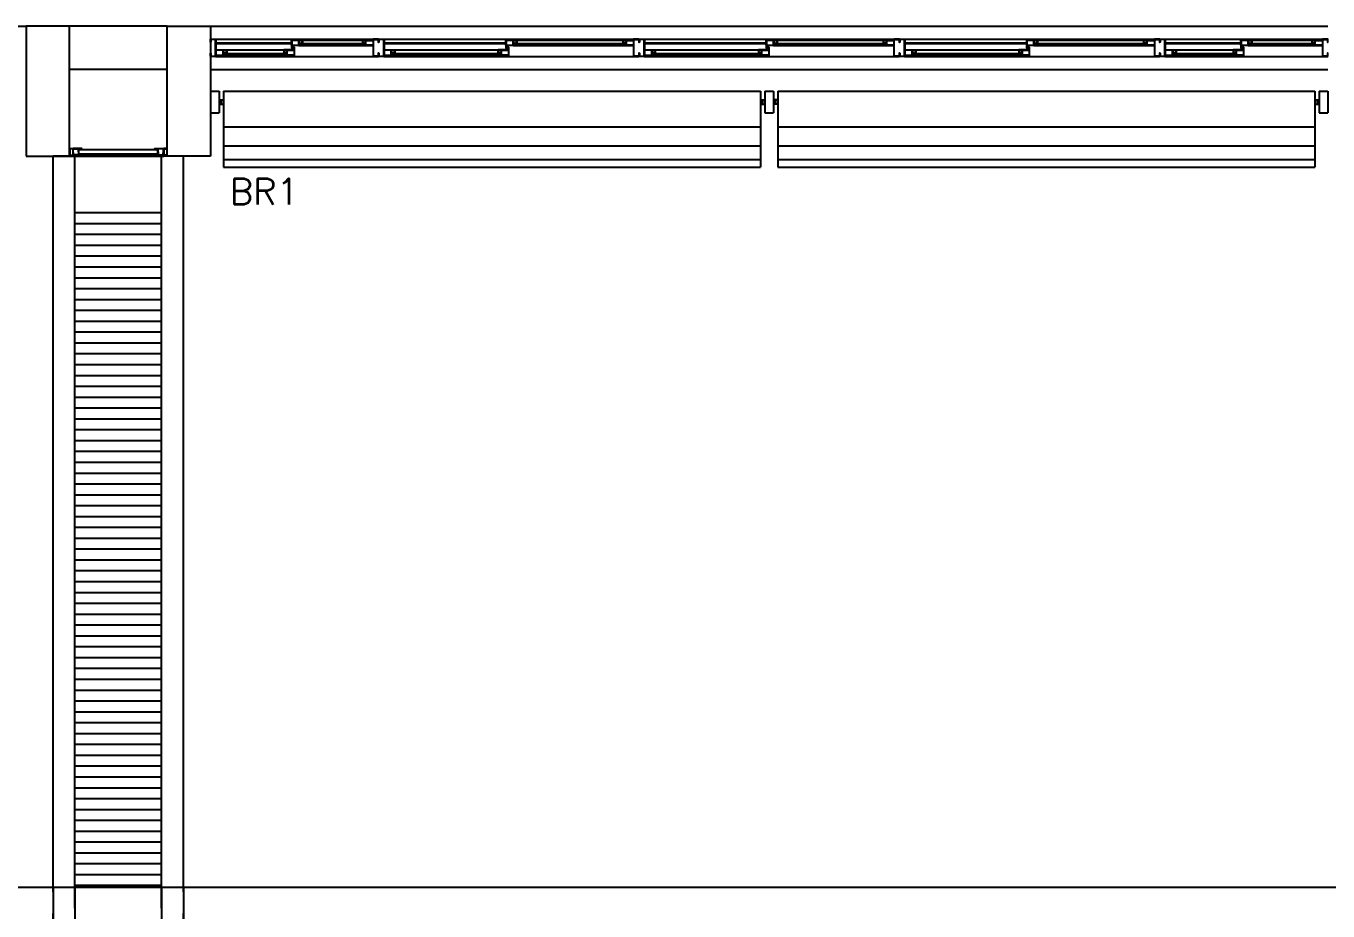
# Model space of a CAD drawing. Header units: millimetres. Extents: x 2686 to 2939, y 1294 to 1441.
# Drawn here: x 2700.27 to 2706.27, y 1418.45 to 1422.52 of the extents above; entities that cross this region are included whole.
import ezdxf

# ---------------------------------------------------------------- set-up
doc = ezdxf.new("R2010")
doc.units = ezdxf.units.MM
doc.linetypes.add('DASHED2', pattern=[0.375, 0.25, -0.125])
doc.linetypes.add('HIDDEN', pattern=[0.375, 0.25, -0.125])
for name, color, linetype in [('AR-ALV', 2, 'Continuous'), ('AR-BRISES', 1, 'Continuous'), ('AR-CALÇADA', 1, 'Continuous'), ('AR-ESQ', 1, 'Continuous'), ('AR-ESTC', 3, 'Continuous'), ('AR-ESTC-V3', 3, 'Continuous'), ('AR-PEITORIL', 1, 'Continuous'), ('AR-PISO', 1, 'Continuous'), ('AR-PROJ', 1, 'HIDDEN'), ('BR-LINHAS', 1, 'Continuous'), ('BR-MONTANTE', 242, 'Continuous'), ('BR-PAINEL', 1, 'Continuous'), ('BR-SUPORTE', 1, 'Continuous'), ('BR-TEXTO', 2, 'Continuous'), ('DET-PROJ', 1, 'DASHED2'), ('DT-ESQ-BAGUETE-C', 1, 'Continuous'), ('DT-ESQ-BAGUETE-V', 1, 'Continuous'), ('DT-ESQ-CHAPA DOBRADA-V', 1, 'Continuous'), ('DT-ESQ-PERFIL CADEIRA-C', 2, 'Continuous'), ('DT-ESQ-PERFIL CADEIRA-V', 2, 'Continuous'), ('DT-ESQ-PERFIL U SIMPLES-C', 2, 'Continuous'), ('DT-ESQ-PERFIL U-C', 2, 'Continuous'), ('DT-ESQ-PERFIL U-V', 1, 'Continuous'), ('DT-ESQ-VENEZIANA-C', 1, 'Continuous'), ('DT-ESQ-VENEZIANA-V', 1, 'Continuous'), ('DT-ESQ-VIDRO-C', 2, 'Continuous'), ('DT-TXTMOD', 1, 'Continuous')]:
    doc.layers.add(name, color=color, linetype=linetype)
doc.styles.add('S10', font='simplex.shx', dxfattribs={"height": 0.1})
doc.styles.add('S12', font='simplex.shx', dxfattribs={"width": 1.1, "height": 0.12})

# ---------------------------------------------------------------- blocks, each defined once
blk = doc.blocks.new('EF40-P')
at = {"layer": 'DT-ESQ-BAGUETE-C', "ltscale": 0.1}
for points in [[(0.0735, -0.125), (0.06, -0.125), (0.06, -0.1235), (0.073, -0.1235, 0.414214), (0.0735, -0.123), (0.0735, -0.112, 0.414214), (0.073, -0.1115), (0.06, -0.1115), (0.06, -0.11), (0.0735, -0.11, -0.414214), (0.075, -0.1115), (0.075, -0.1235, -0.414214)], [(0.339, -0.125), (0.3525, -0.125), (0.3525, -0.1235), (0.3395, -0.1235, -0.414214), (0.339, -0.123), (0.339, -0.112, -0.414214), (0.3395, -0.1115), (0.3525, -0.1115), (0.3525, -0.11), (0.339, -0.11, 0.414214), (0.3375, -0.1115), (0.3375, -0.1235, 0.414214)], [(0.4225, -0.08), (0.409, -0.08), (0.409, -0.0785), (0.422, -0.0785, 0.414214), (0.4225, -0.078), (0.4225, -0.067, 0.414214), (0.422, -0.0665), (0.409, -0.0665), (0.409, -0.065), (0.4225, -0.065, -0.414214), (0.424, -0.0665), (0.424, -0.0785, -0.414214)], [(0.7015, -0.08), (0.715, -0.08), (0.715, -0.0785), (0.702, -0.0785, -0.414214), (0.7015, -0.078), (0.7015, -0.067, -0.414214), (0.702, -0.0665), (0.715, -0.0665), (0.715, -0.065), (0.7015, -0.065, 0.414214), (0.7, -0.0665), (0.7, -0.0785, 0.414214)], [(0.8485, -0.125), (0.835, -0.125), (0.835, -0.1235), (0.848, -0.1235, 0.414214), (0.8485, -0.123), (0.8485, -0.112, 0.414214), (0.848, -0.1115), (0.835, -0.1115), (0.835, -0.11), (0.8485, -0.11, -0.414214), (0.85, -0.1115), (0.85, -0.1235, -0.414214)], [(1.3265, -0.125), (1.34, -0.125), (1.34, -0.1235), (1.327, -0.1235, -0.414214), (1.3265, -0.123), (1.3265, -0.112, -0.414214), (1.327, -0.1115), (1.34, -0.1115), (1.34, -0.11), (1.3265, -0.11, 0.414214), (1.325, -0.1115), (1.325, -0.1235, 0.414214)], [(1.41, -0.08), (1.3965, -0.08), (1.3965, -0.0785), (1.4095, -0.0785, 0.414214), (1.41, -0.078), (1.41, -0.067, 0.414214), (1.4095, -0.0665), (1.3965, -0.0665), (1.3965, -0.065), (1.41, -0.065, -0.414214), (1.4115, -0.0665), (1.4115, -0.0785, -0.414214)], [(1.9015, -0.08), (1.915, -0.08), (1.915, -0.0785), (1.902, -0.0785, -0.414214), (1.9015, -0.078), (1.9015, -0.067, -0.414214), (1.902, -0.0665), (1.915, -0.0665), (1.915, -0.065), (1.9015, -0.065, 0.414214), (1.9, -0.0665), (1.9, -0.0785, 0.414214)], [(2.0485, -0.125), (2.035, -0.125), (2.035, -0.1235), (2.048, -0.1235, 0.414214), (2.0485, -0.123), (2.0485, -0.112, 0.414214), (2.048, -0.1115), (2.035, -0.1115), (2.035, -0.11), (2.0485, -0.11, -0.414214), (2.05, -0.1115), (2.05, -0.1235, -0.414214)], [(2.5265, -0.125), (2.54, -0.125), (2.54, -0.1235), (2.527, -0.1235, -0.414214), (2.5265, -0.123), (2.5265, -0.112, -0.414214), (2.527, -0.1115), (2.54, -0.1115), (2.54, -0.11), (2.5265, -0.11, 0.414214), (2.525, -0.1115), (2.525, -0.1235, 0.414214)], [(2.61, -0.08), (2.5965, -0.08), (2.5965, -0.0785), (2.6095, -0.0785, 0.414214), (2.61, -0.078), (2.61, -0.067, 0.414214), (2.6095, -0.0665), (2.5965, -0.0665), (2.5965, -0.065), (2.61, -0.065, -0.414214), (2.6115, -0.0665), (2.6115, -0.0785, -0.414214)], [(3.1015, -0.08), (3.115, -0.08), (3.115, -0.0785), (3.102, -0.0785, -0.414214), (3.1015, -0.078), (3.1015, -0.067, -0.414214), (3.102, -0.0665), (3.115, -0.0665), (3.115, -0.065), (3.1015, -0.065, 0.414214), (3.1, -0.0665), (3.1, -0.0785, 0.414214)], [(3.2485, -0.125), (3.235, -0.125), (3.235, -0.1235), (3.248, -0.1235, 0.414214), (3.2485, -0.123), (3.2485, -0.112, 0.414214), (3.248, -0.1115), (3.235, -0.1115), (3.235, -0.11), (3.2485, -0.11, -0.414214), (3.25, -0.1115), (3.25, -0.1235, -0.414214)], [(3.7265, -0.125), (3.74, -0.125), (3.74, -0.1235), (3.727, -0.1235, -0.414214), (3.7265, -0.123), (3.7265, -0.112, -0.414214), (3.727, -0.1115), (3.74, -0.1115), (3.74, -0.11), (3.7265, -0.11, 0.414214), (3.725, -0.1115), (3.725, -0.1235, 0.414214)], [(3.81, -0.08), (3.7965, -0.08), (3.7965, -0.0785), (3.8095, -0.0785, 0.414214), (3.81, -0.078), (3.81, -0.067, 0.414214), (3.8095, -0.0665), (3.7965, -0.0665), (3.7965, -0.065), (3.81, -0.065, -0.414214), (3.8115, -0.0665), (3.8115, -0.0785, -0.414214)], [(4.3015, -0.08), (4.315, -0.08), (4.315, -0.0785), (4.302, -0.0785, -0.414214), (4.3015, -0.078), (4.3015, -0.067, -0.414214), (4.302, -0.0665), (4.315, -0.0665), (4.315, -0.065), (4.3015, -0.065, 0.414214), (4.3, -0.0665), (4.3, -0.0785, 0.414214)], [(4.4485, -0.125), (4.435, -0.125), (4.435, -0.1235), (4.448, -0.1235, 0.414214), (4.4485, -0.123), (4.4485, -0.112, 0.414214), (4.448, -0.1115), (4.435, -0.1115), (4.435, -0.11), (4.4485, -0.11, -0.414214), (4.45, -0.1115), (4.45, -0.1235, -0.414214)], [(4.714, -0.125), (4.7275, -0.125), (4.7275, -0.1235), (4.7145, -0.1235, -0.414214), (4.714, -0.123), (4.714, -0.112, -0.414214), (4.7145, -0.1115), (4.7275, -0.1115), (4.7275, -0.11), (4.714, -0.11, 0.414214), (4.7125, -0.1115), (4.7125, -0.1235, 0.414214)], [(4.7975, -0.08), (4.784, -0.08), (4.784, -0.0785), (4.797, -0.0785, 0.414214), (4.7975, -0.078), (4.7975, -0.067, 0.414214), (4.797, -0.0665), (4.784, -0.0665), (4.784, -0.065), (4.7975, -0.065, -0.414214), (4.799, -0.0665), (4.799, -0.0785, -0.414214)], [(5.0765, -0.08), (5.09, -0.08), (5.09, -0.0785), (5.077, -0.0785, -0.414214), (5.0765, -0.078), (5.0765, -0.067, -0.414214), (5.077, -0.0665), (5.09, -0.0665), (5.09, -0.065), (5.0765, -0.065, 0.414214), (5.075, -0.0665), (5.075, -0.0785, 0.414214)]]:
    blk.add_lwpolyline(points, format="xyb", close=True, dxfattribs=at)
at = {"layer": 'DT-ESQ-BAGUETE-V', "ltscale": 0.1}
for p, q in [((0.0735, -0.11), (0.339, -0.11)), ((0.4225, -0.065), (0.7015, -0.065)), ((0.8485, -0.11), (1.3265, -0.11)), ((1.41, -0.065), (1.9015, -0.065)), ((2.0485, -0.11), (2.5265, -0.11)), ((2.61, -0.065), (3.1015, -0.065)), ((3.2485, -0.11), (3.7265, -0.11)), ((3.81, -0.065), (4.3015, -0.065)), ((4.4485, -0.11), (4.714, -0.11)), ((4.7975, -0.065), (5.0765, -0.065))]:
    blk.add_line(p, q, dxfattribs=at)
at = {"layer": 'DT-ESQ-CHAPA DOBRADA-V', "ltscale": 0.1}
for p, q in [((0.025, -0.077), (0.374, -0.077)), ((0.025, -0.08), (0.374, -0.08)), ((0.8, -0.077), (1.3615, -0.077)), ((0.8, -0.08), (1.3615, -0.08)), ((2, -0.077), (2.5615, -0.077)), ((2, -0.08), (2.5615, -0.08)), ((3.2, -0.077), (3.7615, -0.077)), ((3.2, -0.08), (3.7615, -0.08)), ((4.4, -0.077), (4.749, -0.077)), ((4.4, -0.08), (4.749, -0.08))]:
    blk.add_line(p, q, dxfattribs=at)
at = {"layer": 'DT-ESQ-PERFIL CADEIRA-C', "ltscale": 0.1}
for p, q in [((0.376, -0.0885), (0.4225, -0.0885)), ((0.75, -0.0885), (0.7015, -0.0885)), ((1.3635, -0.0885), (1.41, -0.0885)), ((1.95, -0.0885), (1.9015, -0.0885)), ((2.5635, -0.0885), (2.61, -0.0885)), ((3.15, -0.0885), (3.1015, -0.0885)), ((3.7635, -0.0885), (3.81, -0.0885)), ((4.35, -0.0885), (4.3015, -0.0885)), ((4.751, -0.0885), (4.7975, -0.0885)), ((5.125, -0.0885), (5.0765, -0.0885)), ((0.025, -0.1335), (0.0735, -0.1335)), ((0.3855, -0.1335), (0.339, -0.1335)), ((0.8, -0.1335), (0.8485, -0.1335)), ((1.373, -0.1335), (1.3265, -0.1335)), ((2, -0.1335), (2.0485, -0.1335)), ((2.573, -0.1335), (2.5265, -0.1335)), ((3.2, -0.1335), (3.2485, -0.1335)), ((3.773, -0.1335), (3.7265, -0.1335)), ((4.4, -0.1335), (4.4485, -0.1335)), ((4.7605, -0.1335), (4.714, -0.1335))]:
    blk.add_line(p, q, dxfattribs=at)
for points in [[(0.0735, -0.135), (0.025, -0.135), (0.025, -0.1335), (0.06, -0.1335, -0.198912), (0.0589, -0.1331, -0.198913), (0.0585, -0.132), (0.0585, -0.112, 0.414214), (0.058, -0.1115), (0.025, -0.1115), (0.025, -0.11), (0.0585, -0.11, -0.414214), (0.06, -0.1115), (0.06, -0.1235), (0.06, -0.125), (0.06, -0.132), (0.0735, -0.132, -1)], [(0.339, -0.132, 1), (0.339, -0.135), (0.3855, -0.135, 0.414214), (0.3875, -0.133), (0.3875, -0.112, 0.414214), (0.3855, -0.11), (0.354, -0.11, 0.414214), (0.3525, -0.1115), (0.3525, -0.132)], [(0.3525, -0.1335, 0.198913), (0.3536, -0.1331, 0.198913), (0.354, -0.132), (0.354, -0.112, -0.414214), (0.3545, -0.1115), (0.3855, -0.1115, -0.414214), (0.386, -0.112), (0.386, -0.133, -0.414214), (0.3855, -0.1335)], [(0.4225, -0.087, -1), (0.4225, -0.09), (0.376, -0.09, -0.414214), (0.374, -0.088), (0.374, -0.067, -0.414214), (0.376, -0.065), (0.4075, -0.065, -0.414214), (0.409, -0.0665), (0.409, -0.087)], [(0.409, -0.0885, -0.198913), (0.4079, -0.0881, -0.198913), (0.4075, -0.087), (0.4075, -0.067, 0.414214), (0.407, -0.0665), (0.376, -0.0665, 0.414214), (0.3755, -0.067), (0.3755, -0.088, 0.414214), (0.376, -0.0885)], [(0.7015, -0.09), (0.75, -0.09), (0.75, -0.0885), (0.715, -0.0885, 0.198912), (0.7161, -0.0881, 0.198913), (0.7165, -0.087), (0.7165, -0.067, -0.414214), (0.717, -0.0665), (0.75, -0.0665), (0.75, -0.065), (0.7165, -0.065, 0.414214), (0.715, -0.0665), (0.715, -0.0785), (0.715, -0.08), (0.715, -0.087), (0.7015, -0.087, 1)], [(0.8485, -0.135), (0.8, -0.135), (0.8, -0.1335), (0.835, -0.1335, -0.198912), (0.8339, -0.1331, -0.198913), (0.8335, -0.132), (0.8335, -0.112, 0.414214), (0.833, -0.1115), (0.8, -0.1115), (0.8, -0.11), (0.8335, -0.11, -0.414214), (0.835, -0.1115), (0.835, -0.1235), (0.835, -0.125), (0.835, -0.132), (0.8485, -0.132, -1)], [(1.3265, -0.132, 1), (1.3265, -0.135), (1.373, -0.135, 0.414214), (1.375, -0.133), (1.375, -0.112, 0.414214), (1.373, -0.11), (1.3415, -0.11, 0.414214), (1.34, -0.1115), (1.34, -0.132)], [(1.34, -0.1335, 0.198913), (1.3411, -0.1331, 0.198913), (1.3415, -0.132), (1.3415, -0.112, -0.414214), (1.342, -0.1115), (1.373, -0.1115, -0.414214), (1.3735, -0.112), (1.3735, -0.133, -0.414214), (1.373, -0.1335)], [(1.41, -0.087, -1), (1.41, -0.09), (1.3635, -0.09, -0.414214), (1.3615, -0.088), (1.3615, -0.067, -0.414214), (1.3635, -0.065), (1.395, -0.065, -0.414214), (1.3965, -0.0665), (1.3965, -0.087)], [(1.3965, -0.0885, -0.198913), (1.3954, -0.0881, -0.198913), (1.395, -0.087), (1.395, -0.067, 0.414214), (1.3945, -0.0665), (1.3635, -0.0665, 0.414214), (1.363, -0.067), (1.363, -0.088, 0.414214), (1.3635, -0.0885)], [(1.9015, -0.09), (1.95, -0.09), (1.95, -0.0885), (1.915, -0.0885, 0.198912), (1.9161, -0.0881, 0.198913), (1.9165, -0.087), (1.9165, -0.067, -0.414214), (1.917, -0.0665), (1.95, -0.0665), (1.95, -0.065), (1.9165, -0.065, 0.414214), (1.915, -0.0665), (1.915, -0.0785), (1.915, -0.08), (1.915, -0.087), (1.9015, -0.087, 1)], [(2.0485, -0.135), (2, -0.135), (2, -0.1335), (2.035, -0.1335, -0.198912), (2.0339, -0.1331, -0.198913), (2.0335, -0.132), (2.0335, -0.112, 0.414214), (2.033, -0.1115), (2, -0.1115), (2, -0.11), (2.0335, -0.11, -0.414214), (2.035, -0.1115), (2.035, -0.1235), (2.035, -0.125), (2.035, -0.132), (2.0485, -0.132, -1)], [(2.5265, -0.132, 1), (2.5265, -0.135), (2.573, -0.135, 0.414214), (2.575, -0.133), (2.575, -0.112, 0.414214), (2.573, -0.11), (2.5415, -0.11, 0.414214), (2.54, -0.1115), (2.54, -0.132)], [(2.54, -0.1335, 0.198913), (2.5411, -0.1331, 0.198913), (2.5415, -0.132), (2.5415, -0.112, -0.414214), (2.542, -0.1115), (2.573, -0.1115, -0.414214), (2.5735, -0.112), (2.5735, -0.133, -0.414214), (2.573, -0.1335)], [(2.61, -0.087, -1), (2.61, -0.09), (2.5635, -0.09, -0.414214), (2.5615, -0.088), (2.5615, -0.067, -0.414214), (2.5635, -0.065), (2.595, -0.065, -0.414214), (2.5965, -0.0665), (2.5965, -0.087)], [(2.5965, -0.0885, -0.198913), (2.5954, -0.0881, -0.198913), (2.595, -0.087), (2.595, -0.067, 0.414214), (2.5945, -0.0665), (2.5635, -0.0665, 0.414214), (2.563, -0.067), (2.563, -0.088, 0.414214), (2.5635, -0.0885)], [(3.1015, -0.09), (3.15, -0.09), (3.15, -0.0885), (3.115, -0.0885, 0.198912), (3.1161, -0.0881, 0.198913), (3.1165, -0.087), (3.1165, -0.067, -0.414214), (3.117, -0.0665), (3.15, -0.0665), (3.15, -0.065), (3.1165, -0.065, 0.414214), (3.115, -0.0665), (3.115, -0.0785), (3.115, -0.08), (3.115, -0.087), (3.1015, -0.087, 1)], [(3.2485, -0.135), (3.2, -0.135), (3.2, -0.1335), (3.235, -0.1335, -0.198912), (3.2339, -0.1331, -0.198913), (3.2335, -0.132), (3.2335, -0.112, 0.414214), (3.233, -0.1115), (3.2, -0.1115), (3.2, -0.11), (3.2335, -0.11, -0.414214), (3.235, -0.1115), (3.235, -0.1235), (3.235, -0.125), (3.235, -0.132), (3.2485, -0.132, -1)], [(3.7265, -0.132, 1), (3.7265, -0.135), (3.773, -0.135, 0.414214), (3.775, -0.133), (3.775, -0.112, 0.414214), (3.773, -0.11), (3.7415, -0.11, 0.414214), (3.74, -0.1115), (3.74, -0.132)], [(3.74, -0.1335, 0.198913), (3.7411, -0.1331, 0.198913), (3.7415, -0.132), (3.7415, -0.112, -0.414214), (3.742, -0.1115), (3.773, -0.1115, -0.414214), (3.7735, -0.112), (3.7735, -0.133, -0.414214), (3.773, -0.1335)], [(3.81, -0.087, -1), (3.81, -0.09), (3.7635, -0.09, -0.414214), (3.7615, -0.088), (3.7615, -0.067, -0.414214), (3.7635, -0.065), (3.795, -0.065, -0.414214), (3.7965, -0.0665), (3.7965, -0.087)], [(3.7965, -0.0885, -0.198913), (3.7954, -0.0881, -0.198913), (3.795, -0.087), (3.795, -0.067, 0.414214), (3.7945, -0.0665), (3.7635, -0.0665, 0.414214), (3.763, -0.067), (3.763, -0.088, 0.414214), (3.7635, -0.0885)], [(4.3015, -0.09), (4.35, -0.09), (4.35, -0.0885), (4.315, -0.0885, 0.198912), (4.3161, -0.0881, 0.198913), (4.3165, -0.087), (4.3165, -0.067, -0.414214), (4.317, -0.0665), (4.35, -0.0665), (4.35, -0.065), (4.3165, -0.065, 0.414214), (4.315, -0.0665), (4.315, -0.0785), (4.315, -0.08), (4.315, -0.087), (4.3015, -0.087, 1)], [(4.4485, -0.135), (4.4, -0.135), (4.4, -0.1335), (4.435, -0.1335, -0.198912), (4.4339, -0.1331, -0.198913), (4.4335, -0.132), (4.4335, -0.112, 0.414214), (4.433, -0.1115), (4.4, -0.1115), (4.4, -0.11), (4.4335, -0.11, -0.414214), (4.435, -0.1115), (4.435, -0.1235), (4.435, -0.125), (4.435, -0.132), (4.4485, -0.132, -1)], [(4.714, -0.132, 1), (4.714, -0.135), (4.7605, -0.135, 0.414214), (4.7625, -0.133), (4.7625, -0.112, 0.414214), (4.7605, -0.11), (4.729, -0.11, 0.414214), (4.7275, -0.1115), (4.7275, -0.132)], [(4.7275, -0.1335, 0.198913), (4.7286, -0.1331, 0.198913), (4.729, -0.132), (4.729, -0.112, -0.414214), (4.7295, -0.1115), (4.7605, -0.1115, -0.414214), (4.761, -0.112), (4.761, -0.133, -0.414214), (4.7605, -0.1335)], [(4.7975, -0.087, -1), (4.7975, -0.09), (4.751, -0.09, -0.414214), (4.749, -0.088), (4.749, -0.067, -0.414214), (4.751, -0.065), (4.7825, -0.065, -0.414214), (4.784, -0.0665), (4.784, -0.087)], [(4.784, -0.0885, -0.198913), (4.7829, -0.0881, -0.198913), (4.7825, -0.087), (4.7825, -0.067, 0.414214), (4.782, -0.0665), (4.751, -0.0665, 0.414214), (4.7505, -0.067), (4.7505, -0.088, 0.414214), (4.751, -0.0885)], [(5.0765, -0.09), (5.125, -0.09), (5.125, -0.0885), (5.09, -0.0885, 0.198912), (5.0911, -0.0881, 0.198913), (5.0915, -0.087), (5.0915, -0.067, -0.414214), (5.092, -0.0665), (5.125, -0.0665), (5.125, -0.065), (5.0915, -0.065, 0.414214), (5.09, -0.0665), (5.09, -0.0785), (5.09, -0.08), (5.09, -0.087), (5.0765, -0.087, 1)]]:
    blk.add_lwpolyline(points, format="xyb", close=True, dxfattribs=at)
at = {"layer": 'DT-ESQ-PERFIL CADEIRA-V', "ltscale": 0.1}
for p, q in [((0.4075, -0.09), (0.7015, -0.09)), ((1.395, -0.09), (1.9015, -0.09)), ((2.595, -0.09), (3.1015, -0.09)), ((3.795, -0.09), (4.3015, -0.09)), ((4.7825, -0.09), (5.0765, -0.09)), ((0.0735, -0.135), (0.339, -0.135)), ((0.8485, -0.135), (1.3265, -0.135)), ((2.0485, -0.135), (2.5265, -0.135)), ((3.2485, -0.135), (3.7265, -0.135)), ((4.4485, -0.135), (4.714, -0.135))]:
    blk.add_line(p, q, dxfattribs=at)
at = {"layer": 'DT-ESQ-PERFIL U SIMPLES-C', "ltscale": 0.1}
for points in [[(0.376, -0.102), (0.384, -0.102), (0.384, -0.1005), (0.376, -0.1005, -0.414214), (0.3755, -0.1), (0.3755, -0.092, -0.414214), (0.376, -0.0915), (0.384, -0.0915), (0.384, -0.09), (0.376, -0.09, 0.414214), (0.374, -0.092), (0.374, -0.1, 0.414214)], [(0.3855, -0.098), (0.3775, -0.098), (0.3775, -0.0995), (0.3855, -0.0995, -0.414214), (0.386, -0.1), (0.386, -0.108, -0.414214), (0.3855, -0.1085), (0.3775, -0.1085), (0.3775, -0.11), (0.3855, -0.11, 0.414214), (0.3875, -0.108), (0.3875, -0.1, 0.414214)], [(1.3635, -0.102), (1.3715, -0.102), (1.3715, -0.1005), (1.3635, -0.1005, -0.414214), (1.363, -0.1), (1.363, -0.092, -0.414214), (1.3635, -0.0915), (1.3715, -0.0915), (1.3715, -0.09), (1.3635, -0.09, 0.414214), (1.3615, -0.092), (1.3615, -0.1, 0.414214)], [(1.373, -0.098), (1.365, -0.098), (1.365, -0.0995), (1.373, -0.0995, -0.414214), (1.3735, -0.1), (1.3735, -0.108, -0.414214), (1.373, -0.1085), (1.365, -0.1085), (1.365, -0.11), (1.373, -0.11, 0.414214), (1.375, -0.108), (1.375, -0.1, 0.414214)], [(2.5635, -0.102), (2.5715, -0.102), (2.5715, -0.1005), (2.5635, -0.1005, -0.414214), (2.563, -0.1), (2.563, -0.092, -0.414214), (2.5635, -0.0915), (2.5715, -0.0915), (2.5715, -0.09), (2.5635, -0.09, 0.414214), (2.5615, -0.092), (2.5615, -0.1, 0.414214)], [(2.573, -0.098), (2.565, -0.098), (2.565, -0.0995), (2.573, -0.0995, -0.414214), (2.5735, -0.1), (2.5735, -0.108, -0.414214), (2.573, -0.1085), (2.565, -0.1085), (2.565, -0.11), (2.573, -0.11, 0.414214), (2.575, -0.108), (2.575, -0.1, 0.414214)], [(3.7635, -0.102), (3.7715, -0.102), (3.7715, -0.1005), (3.7635, -0.1005, -0.414214), (3.763, -0.1), (3.763, -0.092, -0.414214), (3.7635, -0.0915), (3.7715, -0.0915), (3.7715, -0.09), (3.7635, -0.09, 0.414214), (3.7615, -0.092), (3.7615, -0.1, 0.414214)], [(3.773, -0.098), (3.765, -0.098), (3.765, -0.0995), (3.773, -0.0995, -0.414214), (3.7735, -0.1), (3.7735, -0.108, -0.414214), (3.773, -0.1085), (3.765, -0.1085), (3.765, -0.11), (3.773, -0.11, 0.414214), (3.775, -0.108), (3.775, -0.1, 0.414214)], [(4.751, -0.102), (4.759, -0.102), (4.759, -0.1005), (4.751, -0.1005, -0.414214), (4.7505, -0.1), (4.7505, -0.092, -0.414214), (4.751, -0.0915), (4.759, -0.0915), (4.759, -0.09), (4.751, -0.09, 0.414214), (4.749, -0.092), (4.749, -0.1, 0.414214)], [(4.7605, -0.098), (4.7525, -0.098), (4.7525, -0.0995), (4.7605, -0.0995, -0.414214), (4.761, -0.1), (4.761, -0.108, -0.414214), (4.7605, -0.1085), (4.7525, -0.1085), (4.7525, -0.11), (4.7605, -0.11, 0.414214), (4.7625, -0.108), (4.7625, -0.1, 0.414214)]]:
    blk.add_lwpolyline(points, format="xyb", close=True, dxfattribs=at)
at = {"layer": 'DT-ESQ-PERFIL U-C', "ltscale": 0.1}
for points in [[(0, -0.0615, -0.414214), (0.0015, -0.06), (0.0235, -0.06, -0.414214), (0.025, -0.0615), (0.025, -0.1385, -0.414214), (0.0235, -0.14), (0.0015, -0.14, -0.414214), (0, -0.1385), (0, -0.125), (0.0015, -0.125), (0.0015, -0.138, 0.414214), (0.002, -0.1385), (0.023, -0.1385, 0.414214), (0.0235, -0.138), (0.0235, -0.062, 0.414214), (0.023, -0.0615), (0.002, -0.0615, 0.414214), (0.0015, -0.062), (0.0015, -0.075), (0, -0.075)], [(0.775, -0.0615, 0.414214), (0.7735, -0.06), (0.7515, -0.06, 0.414214), (0.75, -0.0615), (0.75, -0.1385, 0.414214), (0.7515, -0.14), (0.7735, -0.14, 0.414214), (0.775, -0.1385), (0.775, -0.125), (0.7735, -0.125), (0.7735, -0.138, -0.414214), (0.773, -0.1385), (0.752, -0.1385, -0.414214), (0.7515, -0.138), (0.7515, -0.062, -0.414214), (0.752, -0.0615), (0.773, -0.0615, -0.414214), (0.7735, -0.062), (0.7735, -0.075), (0.775, -0.075)], [(0.775, -0.0615, -0.414214), (0.7765, -0.06), (0.7985, -0.06, -0.414214), (0.8, -0.0615), (0.8, -0.1385, -0.414214), (0.7985, -0.14), (0.7765, -0.14, -0.414214), (0.775, -0.1385), (0.775, -0.125), (0.7765, -0.125), (0.7765, -0.138, 0.414214), (0.777, -0.1385), (0.798, -0.1385, 0.414214), (0.7985, -0.138), (0.7985, -0.062, 0.414214), (0.798, -0.0615), (0.777, -0.0615, 0.414214), (0.7765, -0.062), (0.7765, -0.075), (0.775, -0.075)], [(1.975, -0.0615, 0.414214), (1.9735, -0.06), (1.9515, -0.06, 0.414214), (1.95, -0.0615), (1.95, -0.1385, 0.414214), (1.9515, -0.14), (1.9735, -0.14, 0.414214), (1.975, -0.1385), (1.975, -0.125), (1.9735, -0.125), (1.9735, -0.138, -0.414214), (1.973, -0.1385), (1.952, -0.1385, -0.414214), (1.9515, -0.138), (1.9515, -0.062, -0.414214), (1.952, -0.0615), (1.973, -0.0615, -0.414214), (1.9735, -0.062), (1.9735, -0.075), (1.975, -0.075)], [(1.975, -0.0615, -0.414214), (1.9765, -0.06), (1.9985, -0.06, -0.414214), (2, -0.0615), (2, -0.1385, -0.414214), (1.9985, -0.14), (1.9765, -0.14, -0.414214), (1.975, -0.1385), (1.975, -0.125), (1.9765, -0.125), (1.9765, -0.138, 0.414214), (1.977, -0.1385), (1.998, -0.1385, 0.414214), (1.9985, -0.138), (1.9985, -0.062, 0.414214), (1.998, -0.0615), (1.977, -0.0615, 0.414214), (1.9765, -0.062), (1.9765, -0.075), (1.975, -0.075)], [(3.175, -0.0615, 0.414214), (3.1735, -0.06), (3.1515, -0.06, 0.414214), (3.15, -0.0615), (3.15, -0.1385, 0.414214), (3.1515, -0.14), (3.1735, -0.14, 0.414214), (3.175, -0.1385), (3.175, -0.125), (3.1735, -0.125), (3.1735, -0.138, -0.414214), (3.173, -0.1385), (3.152, -0.1385, -0.414214), (3.1515, -0.138), (3.1515, -0.062, -0.414214), (3.152, -0.0615), (3.173, -0.0615, -0.414214), (3.1735, -0.062), (3.1735, -0.075), (3.175, -0.075)], [(3.175, -0.0615, -0.414214), (3.1765, -0.06), (3.1985, -0.06, -0.414214), (3.2, -0.0615), (3.2, -0.1385, -0.414214), (3.1985, -0.14), (3.1765, -0.14, -0.414214), (3.175, -0.1385), (3.175, -0.125), (3.1765, -0.125), (3.1765, -0.138, 0.414214), (3.177, -0.1385), (3.198, -0.1385, 0.414214), (3.1985, -0.138), (3.1985, -0.062, 0.414214), (3.198, -0.0615), (3.177, -0.0615, 0.414214), (3.1765, -0.062), (3.1765, -0.075), (3.175, -0.075)], [(4.375, -0.0615, 0.414214), (4.3735, -0.06), (4.3515, -0.06, 0.414214), (4.35, -0.0615), (4.35, -0.1385, 0.414214), (4.3515, -0.14), (4.3735, -0.14, 0.414214), (4.375, -0.1385), (4.375, -0.125), (4.3735, -0.125), (4.3735, -0.138, -0.414214), (4.373, -0.1385), (4.352, -0.1385, -0.414214), (4.3515, -0.138), (4.3515, -0.062, -0.414214), (4.352, -0.0615), (4.373, -0.0615, -0.414214), (4.3735, -0.062), (4.3735, -0.075), (4.375, -0.075)], [(4.375, -0.0615, -0.414214), (4.3765, -0.06), (4.3985, -0.06, -0.414214), (4.4, -0.0615), (4.4, -0.1385, -0.414214), (4.3985, -0.14), (4.3765, -0.14, -0.414214), (4.375, -0.1385), (4.375, -0.125), (4.3765, -0.125), (4.3765, -0.138, 0.414214), (4.377, -0.1385), (4.398, -0.1385, 0.414214), (4.3985, -0.138), (4.3985, -0.062, 0.414214), (4.398, -0.0615), (4.377, -0.0615, 0.414214), (4.3765, -0.062), (4.3765, -0.075), (4.375, -0.075)], [(5.15, -0.0615, 0.414214), (5.1485, -0.06), (5.1265, -0.06, 0.414214), (5.125, -0.0615), (5.125, -0.1385, 0.414214), (5.1265, -0.14), (5.1485, -0.14, 0.414214), (5.15, -0.1385), (5.15, -0.125), (5.1485, -0.125), (5.1485, -0.138, -0.414214), (5.148, -0.1385), (5.127, -0.1385, -0.414214), (5.1265, -0.138), (5.1265, -0.062, -0.414214), (5.127, -0.0615), (5.148, -0.0615, -0.414214), (5.1485, -0.062), (5.1485, -0.075), (5.15, -0.075)]]:
    blk.add_lwpolyline(points, format="xyb", close=True, dxfattribs=at)
at = {"layer": 'DT-ESQ-PERFIL U-V', "ltscale": 0.1}
for p, q in [((0.0235, -0.06), (0.7515, -0.06)), ((0.7985, -0.06), (1.9515, -0.06)), ((1.9985, -0.06), (3.1515, -0.06)), ((3.1985, -0.06), (4.3515, -0.06)), ((4.3985, -0.06), (5.1265, -0.06)), ((0.0235, -0.14), (0.7515, -0.14)), ((0.7985, -0.14), (1.9515, -0.14)), ((1.9985, -0.14), (3.1515, -0.14)), ((3.1985, -0.14), (4.3515, -0.14)), ((4.3985, -0.14), (5.1265, -0.14))]:
    blk.add_line(p, q, dxfattribs=at)
at = {"layer": 'DT-ESQ-VIDRO-C', "ltscale": 0.1}
for points in [[(0.7125, -0.085), (0.7125, -0.082), (0.4115, -0.082), (0.4115, -0.085)], [(1.9125, -0.085), (1.9125, -0.082), (1.399, -0.082), (1.399, -0.085)], [(3.1125, -0.085), (3.1125, -0.082), (2.599, -0.082), (2.599, -0.085)], [(4.3125, -0.085), (4.3125, -0.082), (3.799, -0.082), (3.799, -0.085)], [(5.0875, -0.085), (5.0875, -0.082), (4.7865, -0.082), (4.7865, -0.085)], [(0.063, -0.13), (0.063, -0.127), (0.3495, -0.127), (0.3495, -0.13)], [(0.838, -0.13), (0.838, -0.127), (1.337, -0.127), (1.337, -0.13)], [(2.038, -0.13), (2.038, -0.127), (2.537, -0.127), (2.537, -0.13)], [(3.238, -0.13), (3.238, -0.127), (3.737, -0.127), (3.737, -0.13)], [(4.438, -0.13), (4.438, -0.127), (4.7245, -0.127), (4.7245, -0.13)]]:
    blk.add_lwpolyline(points, close=True, dxfattribs=at)
at = {"layer": 'DT-TXTMOD', "ltscale": 0.1, "style": 'S10', "flags": 3}
for tag, p in [('M01', (0.025, -0.28)), ('M02', (0.3253, -0.28)), ('M03', (0.627, -0.28)), ('M04', (0.9288, -0.28)), ('M05', (1.2306, -0.28)), ('M06', (1.5323, -0.28)), ('M07', (1.8341, -0.28)), ('M08', (2.1359, -0.28)), ('M09', (2.4376, -0.28)), ('M10', (2.7394, -0.28)), ('M11', (3.0412, -0.28)), ('M12', (3.3429, -0.28)), ('M13', (3.6447, -0.28)), ('M14', (3.9464, -0.28)), ('M15', (4.2482, -0.28)), ('M16', (4.55, -0.28)), ('M17', (4.8517, -0.28))]:
    blk.add_attdef(tag, p, '', height=0.1, dxfattribs=at)
blk = doc.blocks.new('BR-MODULO1')
at = {"layer": 'BR-LINHAS'}
for p, q in [((0.06, -0.2648), (2.535, -0.2648)), ((2.615, -0.2648), (5.09, -0.2648)), ((0.06, -0.3524), (2.535, -0.3524)), ((2.615, -0.3524), (5.09, -0.3524)), ((0.06, -0.4147), (2.535, -0.4147)), ((2.615, -0.4147), (5.09, -0.4147))]:
    blk.add_line(p, q, dxfattribs=at)
at = {"layer": 'BR-MONTANTE'}
for p, q in [((0, -0.1), (0, -0.2)), ((0, -0.1), (0.04, -0.1)), ((0.04, -0.1), (0.04, -0.2)), ((2.5547, -0.1), (2.5947, -0.1)), ((2.5547, -0.1), (2.5547, -0.2)), ((2.5947, -0.1), (2.5947, -0.2)), ((5.11, -0.1), (5.11, -0.2)), ((5.11, -0.1), (5.15, -0.1)), ((5.15, -0.1), (5.15, -0.2)), ((0, -0.2), (0.04, -0.2)), ((2.5547, -0.2), (2.5947, -0.2)), ((5.11, -0.2), (5.15, -0.2))]:
    blk.add_line(p, q, dxfattribs=at)
at = {"layer": 'BR-PAINEL'}
for p, q in [((0.06, -0.1), (2.535, -0.1)), ((0.06, -0.1), (0.06, -0.45)), ((2.535, -0.1), (2.535, -0.45)), ((2.615, -0.1), (2.615, -0.45)), ((2.615, -0.1), (5.09, -0.1)), ((5.09, -0.1), (5.09, -0.45)), ((0.06, -0.45), (2.535, -0.45)), ((2.615, -0.45), (5.09, -0.45))]:
    blk.add_line(p, q, dxfattribs=at)
at = {"layer": 'BR-SUPORTE'}
for p, q in [((0.04, -0.14), (0.06, -0.14)), ((0.04, -0.16), (0.06, -0.16)), ((0.05, -0.14), (0.05, -0.16)), ((2.5347, -0.14), (2.5547, -0.14)), ((2.5347, -0.16), (2.5547, -0.16)), ((2.5447, -0.14), (2.5447, -0.16)), ((2.6147, -0.14), (2.5947, -0.14)), ((2.6147, -0.16), (2.5947, -0.16)), ((2.6047, -0.14), (2.6047, -0.16)), ((5.09, -0.14), (5.11, -0.14)), ((5.09, -0.16), (5.11, -0.16)), ((5.1, -0.14), (5.1, -0.16))]:
    blk.add_line(p, q, dxfattribs=at)
blk = doc.blocks.new('EF01C-P')
at = {"layer": 'DT-ESQ-BAGUETE-C', "ltscale": 0.1}
for points in [[(0.0015, 0.035), (0.015, 0.035), (0.015, 0.0335), (0.0015, 0.0335), (0.0015, 0.005), (0.015, 0.005), (0.015, 0.0035), (0.0015, 0.0035, -0.414214), (0, 0.005), (0, 0.0335, -0.414214)], [(0.4485, 0.035), (0.435, 0.035), (0.435, 0.0335), (0.4485, 0.0335), (0.4485, 0.005), (0.435, 0.005), (0.435, 0.0035), (0.4485, 0.0035, 0.414214), (0.45, 0.005), (0.45, 0.0335, 0.414214)]]:
    blk.add_lwpolyline(points, format="xyb", close=True, dxfattribs=at)
at = {"layer": 'DT-ESQ-PERFIL CADEIRA-C', "ltscale": 0.1}
for points in [[(0.01, 0.0015), (0.01, 0.003), (0.0015, 0.003, 1), (0.0015, 0), (0.015, 0, 0.414214), (0.0165, 0.0015), (0.0165, 0.0335), (0.043, 0.0335)], [(0.043, 0.0065), (0.018, 0.0065), (0.018, 0.0165), (0.0165, 0.0165), (0.0165, 0.0065, 0.414214), (0.018, 0.005), (0.043, 0.005), (0.0565, 0.005, 1), (0.0565, 0.008), (0.043, 0.008), (0.043, 0.02), (0.043, 0.032), (0.0565, 0.032, 1), (0.0565, 0.035), (0.043, 0.035), (0.0165, 0.035, 0.414214), (0.015, 0.0335), (0.015, 0.0015), (0.0015, 0.0015)], [(0.0415, 0.02), (0.0415, 0.032, -0.414214), (0.043, 0.0335), (0.0565, 0.0335)], [(0.0415, 0.02), (0.0415, 0.008, 0.414214), (0.043, 0.0065), (0.0565, 0.0065)], [(0.407, 0.0065), (0.432, 0.0065), (0.432, 0.0165), (0.4335, 0.0165), (0.4335, 0.0065, -0.414214), (0.432, 0.005), (0.407, 0.005), (0.3935, 0.005, -1), (0.3935, 0.008), (0.407, 0.008), (0.407, 0.02), (0.407, 0.032), (0.3935, 0.032, -1), (0.3935, 0.035), (0.407, 0.035), (0.4335, 0.035, -0.414214), (0.435, 0.0335), (0.435, 0.0015), (0.4485, 0.0015)], [(0.4085, 0.02), (0.4085, 0.032, 0.414214), (0.407, 0.0335), (0.3935, 0.0335)], [(0.4085, 0.02), (0.4085, 0.008, -0.414214), (0.407, 0.0065), (0.3935, 0.0065)], [(0.44, 0.0015), (0.44, 0.003), (0.4485, 0.003, -1), (0.4485, 0), (0.435, 0, -0.414214), (0.4335, 0.0015), (0.4335, 0.0335), (0.407, 0.0335)]]:
    blk.add_lwpolyline(points, format="xyb", dxfattribs=at)
at = {"layer": 'DT-ESQ-PERFIL CADEIRA-V', "ltscale": 0.1}
blk.add_line((0.015, 0), (0.435, 0), dxfattribs=at)
at = {"layer": 'DT-ESQ-VENEZIANA-C', "ltscale": 0.1}
for p, q in [((0.043, 0.0105), (0.407, 0.0105)), ((0.043, 0.009), (0.407, 0.009))]:
    blk.add_line(p, q, dxfattribs=at)
at = {"layer": 'DT-ESQ-VENEZIANA-V', "ltscale": 0.1}
blk.add_line((0.043, 0.031), (0.407, 0.031), dxfattribs=at)
at = {"layer": 'DT-TXTMOD', "ltscale": 0.1, "style": 'S10', "flags": 3}
blk.add_attdef('EF01C', (0.0208, -0.14), '', height=0.1, dxfattribs=at)
blk = doc.blocks.new('DET-GS-PLANTA BAIXA1')
at = {"layer": 'AR-ESTC-V3'}
for p, q in [((6, -3.3688), (6, 0)), ((6.1, -3.3688), (6.1, 0)), ((6.5, -3.3688), (6.5, 0)), ((6.6, -3.3688), (6.6, 0))]:
    blk.add_line(p, q, dxfattribs=at)
at = {"layer": 'AR-ESTC-V3', "color": 1}
for p, q in [((6.1, -0.2596), (6.5, -0.2596)), ((6.1, -0.3096), (6.5, -0.3096)), ((6.1, -0.3596), (6.5, -0.3596)), ((6.1, -0.4096), (6.5, -0.4096)), ((6.1, -0.4596), (6.5, -0.4596)), ((6.1, -0.5096), (6.5, -0.5096)), ((6.1, -0.5596), (6.5, -0.5596)), ((6.1, -0.6096), (6.5, -0.6096)), ((6.1, -0.6596), (6.5, -0.6596)), ((6.1, -0.7096), (6.5, -0.7096)), ((6.1, -0.7596), (6.5, -0.7596)), ((6.1, -0.8096), (6.5, -0.8096)), ((6.1, -0.8596), (6.5, -0.8596)), ((6.1, -0.9096), (6.5, -0.9096)), ((6.1, -0.9596), (6.5, -0.9596)), ((6.1, -1.0096), (6.5, -1.0096)), ((6.1, -1.0596), (6.5, -1.0596)), ((6.1, -1.1096), (6.5, -1.1096)), ((6.1, -1.1596), (6.5, -1.1596)), ((6.1, -1.2096), (6.5, -1.2096)), ((6.1, -1.2596), (6.5, -1.2596)), ((6.1, -1.3096), (6.5, -1.3096)), ((6.1, -1.3596), (6.5, -1.3596)), ((6.1, -1.4096), (6.5, -1.4096)), ((6.1, -1.4596), (6.5, -1.4596)), ((6.1, -1.5096), (6.5, -1.5096)), ((6.1, -1.5596), (6.5, -1.5596)), ((6.1, -1.6096), (6.5, -1.6096)), ((6.1, -1.6596), (6.5, -1.6596)), ((6.1, -1.7096), (6.5, -1.7096)), ((6.1, -1.7596), (6.5, -1.7596)), ((6.1, -1.8096), (6.5, -1.8096)), ((6.1, -1.8596), (6.5, -1.8596)), ((6.1, -1.9096), (6.5, -1.9096)), ((6.1, -1.9596), (6.5, -1.9596)), ((6.1, -2.0096), (6.5, -2.0096)), ((6.1, -2.0596), (6.5, -2.0596)), ((6.1, -2.1096), (6.5, -2.1096)), ((6.1, -2.1596), (6.5, -2.1596)), ((6.1, -2.2096), (6.5, -2.2096)), ((6.1, -2.2596), (6.5, -2.2596)), ((6.1, -2.3096), (6.5, -2.3096)), ((6.1, -2.3596), (6.5, -2.3596)), ((6.1, -2.4096), (6.5, -2.4096)), ((6.1, -2.4596), (6.5, -2.4596)), ((6.1, -2.5096), (6.5, -2.5096)), ((6.1, -2.5596), (6.5, -2.5596)), ((6.1, -2.6096), (6.5, -2.6096)), ((6.1, -2.6596), (6.5, -2.6596)), ((6.1, -2.6596), (6.5, -2.6596)), ((6.1, -2.7096), (6.5, -2.7096)), ((6.1, -2.7096), (6.5, -2.7096)), ((6.1, -2.7596), (6.5, -2.7596)), ((6.1, -2.8096), (6.5, -2.8096)), ((6.1, -2.8596), (6.5, -2.8596)), ((6.1, -2.9096), (6.5, -2.9096)), ((6.1, -2.9596), (6.5, -2.9596)), ((6.1, -3.0096), (6.5, -3.0096)), ((6.1, -3.0596), (6.5, -3.0596)), ((6.1, -3.1096), (6.5, -3.1096)), ((6.1, -3.1596), (6.5, -3.1596)), ((6.1, -3.2096), (6.5, -3.2096)), ((6.1, -3.2596), (6.5, -3.2596)), ((6.1, -3.3096), (6.5, -3.3096)), ((6.1, -3.3596), (6.5, -3.3596))]:
    blk.add_line(p, q, dxfattribs=at)
at = {"layer": 'DET-PROJ', "ltscale": 0.25}
for p, q in [((6, -4.19), (6, -3.3688)), ((6.1, -4.265), (6.1, -3.3688)), ((6.5, -4.265), (6.5, -3.3688)), ((6.6, -4.19), (6.6, -3.3688))]:
    blk.add_line(p, q, dxfattribs=at)

msp = doc.modelspace()

# ---------------------------------------------------------------- linework, layer by layer
at = {"layer": 'AR-ALV'}
for p, q in [((2700.9207, 1422.5249), (2700.4707, 1422.5249)), ((2700.9207, 1422.3249), (2700.4707, 1422.3249))]:
    msp.add_line(p, q, dxfattribs=at)
at = {"layer": 'AR-CALÇADA'}
msp.add_line((2693.6393, 1418.5561), (2719.5522, 1418.5561), dxfattribs=at)
at = {"layer": 'AR-ESTC'}
for p, q in [((2700.4707, 1422.5249), (2700.2707, 1422.5249)), ((2700.2707, 1422.5249), (2700.2707, 1421.9249)), ((2700.4707, 1421.9249), (2700.4707, 1422.5249)), ((2700.9207, 1422.5249), (2701.1207, 1422.5249)), ((2700.9207, 1421.9249), (2700.9207, 1422.5249)), ((2701.1207, 1422.5249), (2701.1207, 1421.9249)), ((2700.2707, 1421.9249), (2700.4707, 1421.9249)), ((2701.1207, 1421.9249), (2700.9207, 1421.9249))]:
    msp.add_line(p, q, dxfattribs=at)
at = {"layer": 'AR-PEITORIL'}
for p, q in [((2695.1207, 1422.5249), (2700.2707, 1422.5249)), ((2701.1207, 1422.5249), (2706.2707, 1422.5249)), ((2701.1207, 1422.3249), (2706.2707, 1422.3249))]:
    msp.add_line(p, q, dxfattribs=at)
at = {"layer": 'AR-PISO', "linetype": 'Continuous'}
for p, q in [((2700.9957, 1421.9249), (2700.3957, 1421.9249)), ((2700.3957, 1418.5561), (2700.3957, 1421.9249)), ((2700.4957, 1418.5561), (2700.4957, 1421.9249)), ((2700.8957, 1418.5561), (2700.8957, 1421.9249)), ((2700.9957, 1418.5561), (2700.9957, 1421.9249)), ((2700.4957, 1421.6653), (2700.8957, 1421.6653)), ((2700.4957, 1421.6153), (2700.8957, 1421.6153)), ((2700.4957, 1421.5653), (2700.8957, 1421.5653)), ((2700.4957, 1421.5153), (2700.8957, 1421.5153)), ((2700.4957, 1421.4653), (2700.8957, 1421.4653)), ((2700.4957, 1421.4153), (2700.8957, 1421.4153)), ((2700.4957, 1421.3653), (2700.8957, 1421.3653)), ((2700.4957, 1421.3153), (2700.8957, 1421.3153)), ((2700.4957, 1421.2653), (2700.8957, 1421.2653)), ((2700.4957, 1421.2153), (2700.8957, 1421.2153)), ((2700.4957, 1421.1653), (2700.8957, 1421.1653)), ((2700.4957, 1421.1153), (2700.8957, 1421.1153)), ((2700.4957, 1421.0653), (2700.8957, 1421.0653)), ((2700.4957, 1421.0153), (2700.8957, 1421.0153)), ((2700.4957, 1420.9653), (2700.8957, 1420.9653)), ((2700.4957, 1420.9153), (2700.8957, 1420.9153)), ((2700.4957, 1420.8653), (2700.8957, 1420.8653)), ((2700.4957, 1420.8153), (2700.8957, 1420.8153)), ((2700.4957, 1420.7653), (2700.8957, 1420.7653)), ((2700.4957, 1420.7153), (2700.8957, 1420.7153)), ((2700.4957, 1420.6653), (2700.8957, 1420.6653)), ((2700.4957, 1420.6153), (2700.8957, 1420.6153)), ((2700.4957, 1420.5653), (2700.8957, 1420.5653)), ((2700.4957, 1420.5153), (2700.8957, 1420.5153)), ((2700.4957, 1420.4653), (2700.8957, 1420.4653)), ((2700.4957, 1420.4153), (2700.8957, 1420.4153)), ((2700.4957, 1420.3653), (2700.8957, 1420.3653)), ((2700.4957, 1420.3153), (2700.8957, 1420.3153)), ((2700.4957, 1420.2653), (2700.8957, 1420.2653)), ((2700.4957, 1420.2153), (2700.8957, 1420.2153)), ((2700.4957, 1420.1653), (2700.8957, 1420.1653)), ((2700.4957, 1420.1153), (2700.8957, 1420.1153)), ((2700.4957, 1420.0653), (2700.8957, 1420.0653)), ((2700.4957, 1420.0153), (2700.8957, 1420.0153)), ((2700.4957, 1419.9653), (2700.8957, 1419.9653)), ((2700.4957, 1419.9153), (2700.8957, 1419.9153)), ((2700.4957, 1419.8653), (2700.8957, 1419.8653)), ((2700.4957, 1419.8153), (2700.8957, 1419.8153)), ((2700.4957, 1419.7653), (2700.8957, 1419.7653)), ((2700.4957, 1419.7153), (2700.8957, 1419.7153)), ((2700.4957, 1419.6653), (2700.8957, 1419.6653)), ((2700.4957, 1419.6153), (2700.8957, 1419.6153)), ((2700.4957, 1419.5653), (2700.8957, 1419.5653)), ((2700.4957, 1419.5153), (2700.8957, 1419.5153)), ((2700.4957, 1419.4653), (2700.8957, 1419.4653)), ((2700.4957, 1419.4153), (2700.8957, 1419.4153)), ((2700.4957, 1419.3653), (2700.8957, 1419.3653)), ((2700.4957, 1419.3153), (2700.8957, 1419.3153)), ((2700.4957, 1419.2653), (2700.8957, 1419.2653)), ((2700.4957, 1419.2653), (2700.8957, 1419.2653)), ((2700.4957, 1419.2153), (2700.8957, 1419.2153)), ((2700.4957, 1419.2153), (2700.8957, 1419.2153)), ((2700.4957, 1419.1653), (2700.8957, 1419.1653)), ((2700.4957, 1419.1153), (2700.8957, 1419.1153)), ((2700.4957, 1419.0653), (2700.8957, 1419.0653)), ((2700.4957, 1419.0153), (2700.8957, 1419.0153)), ((2700.4957, 1418.9653), (2700.8957, 1418.9653)), ((2700.4957, 1418.9153), (2700.8957, 1418.9153)), ((2700.4957, 1418.8653), (2700.8957, 1418.8653)), ((2700.4957, 1418.8153), (2700.8957, 1418.8153)), ((2700.4957, 1418.7653), (2700.8957, 1418.7653)), ((2700.4957, 1418.7153), (2700.8957, 1418.7153)), ((2700.4957, 1418.6653), (2700.8957, 1418.6653)), ((2700.4957, 1418.6153), (2700.8957, 1418.6153)), ((2700.4957, 1418.5653), (2700.8957, 1418.5653))]:
    msp.add_line(p, q, dxfattribs=at)
at = {"layer": 'AR-PROJ'}
for p, q in [((2700.3957, 1418.5561), (2700.3957, 1418.3653)), ((2700.4957, 1418.5561), (2700.4957, 1418.3653)), ((2700.8957, 1418.5561), (2700.8957, 1418.3653)), ((2700.9957, 1418.5561), (2700.9957, 1418.3653))]:
    msp.add_line(p, q, dxfattribs=at)

# ---------------------------------------------------------------- block references
msp.add_blockref('DET-GS-PLANTA BAIXA1', (2694.3957, 1421.9249))
at = {"layer": 'AR-BRISES'}
ref = msp.add_blockref('BR-MODULO1', (2701.1207, 1422.3249), dxfattribs=at)
ref.add_attrib('BR', 'BR1', (2701.2092, 1421.7025), dxfattribs={"layer": 'BR-TEXTO', "height": 0.12, "style": 'S12'})
at = {"layer": 'AR-ESQ', "linetype": 'DASHED2'}
msp.add_blockref('EF40-P', (2701.1207, 1422.5249), dxfattribs=at)
at = {"layer": 'AR-ESQ'}
msp.add_blockref('EF01C-P', (2700.4707, 1421.9249), dxfattribs=at)

doc.saveas('drawing.dxf')
